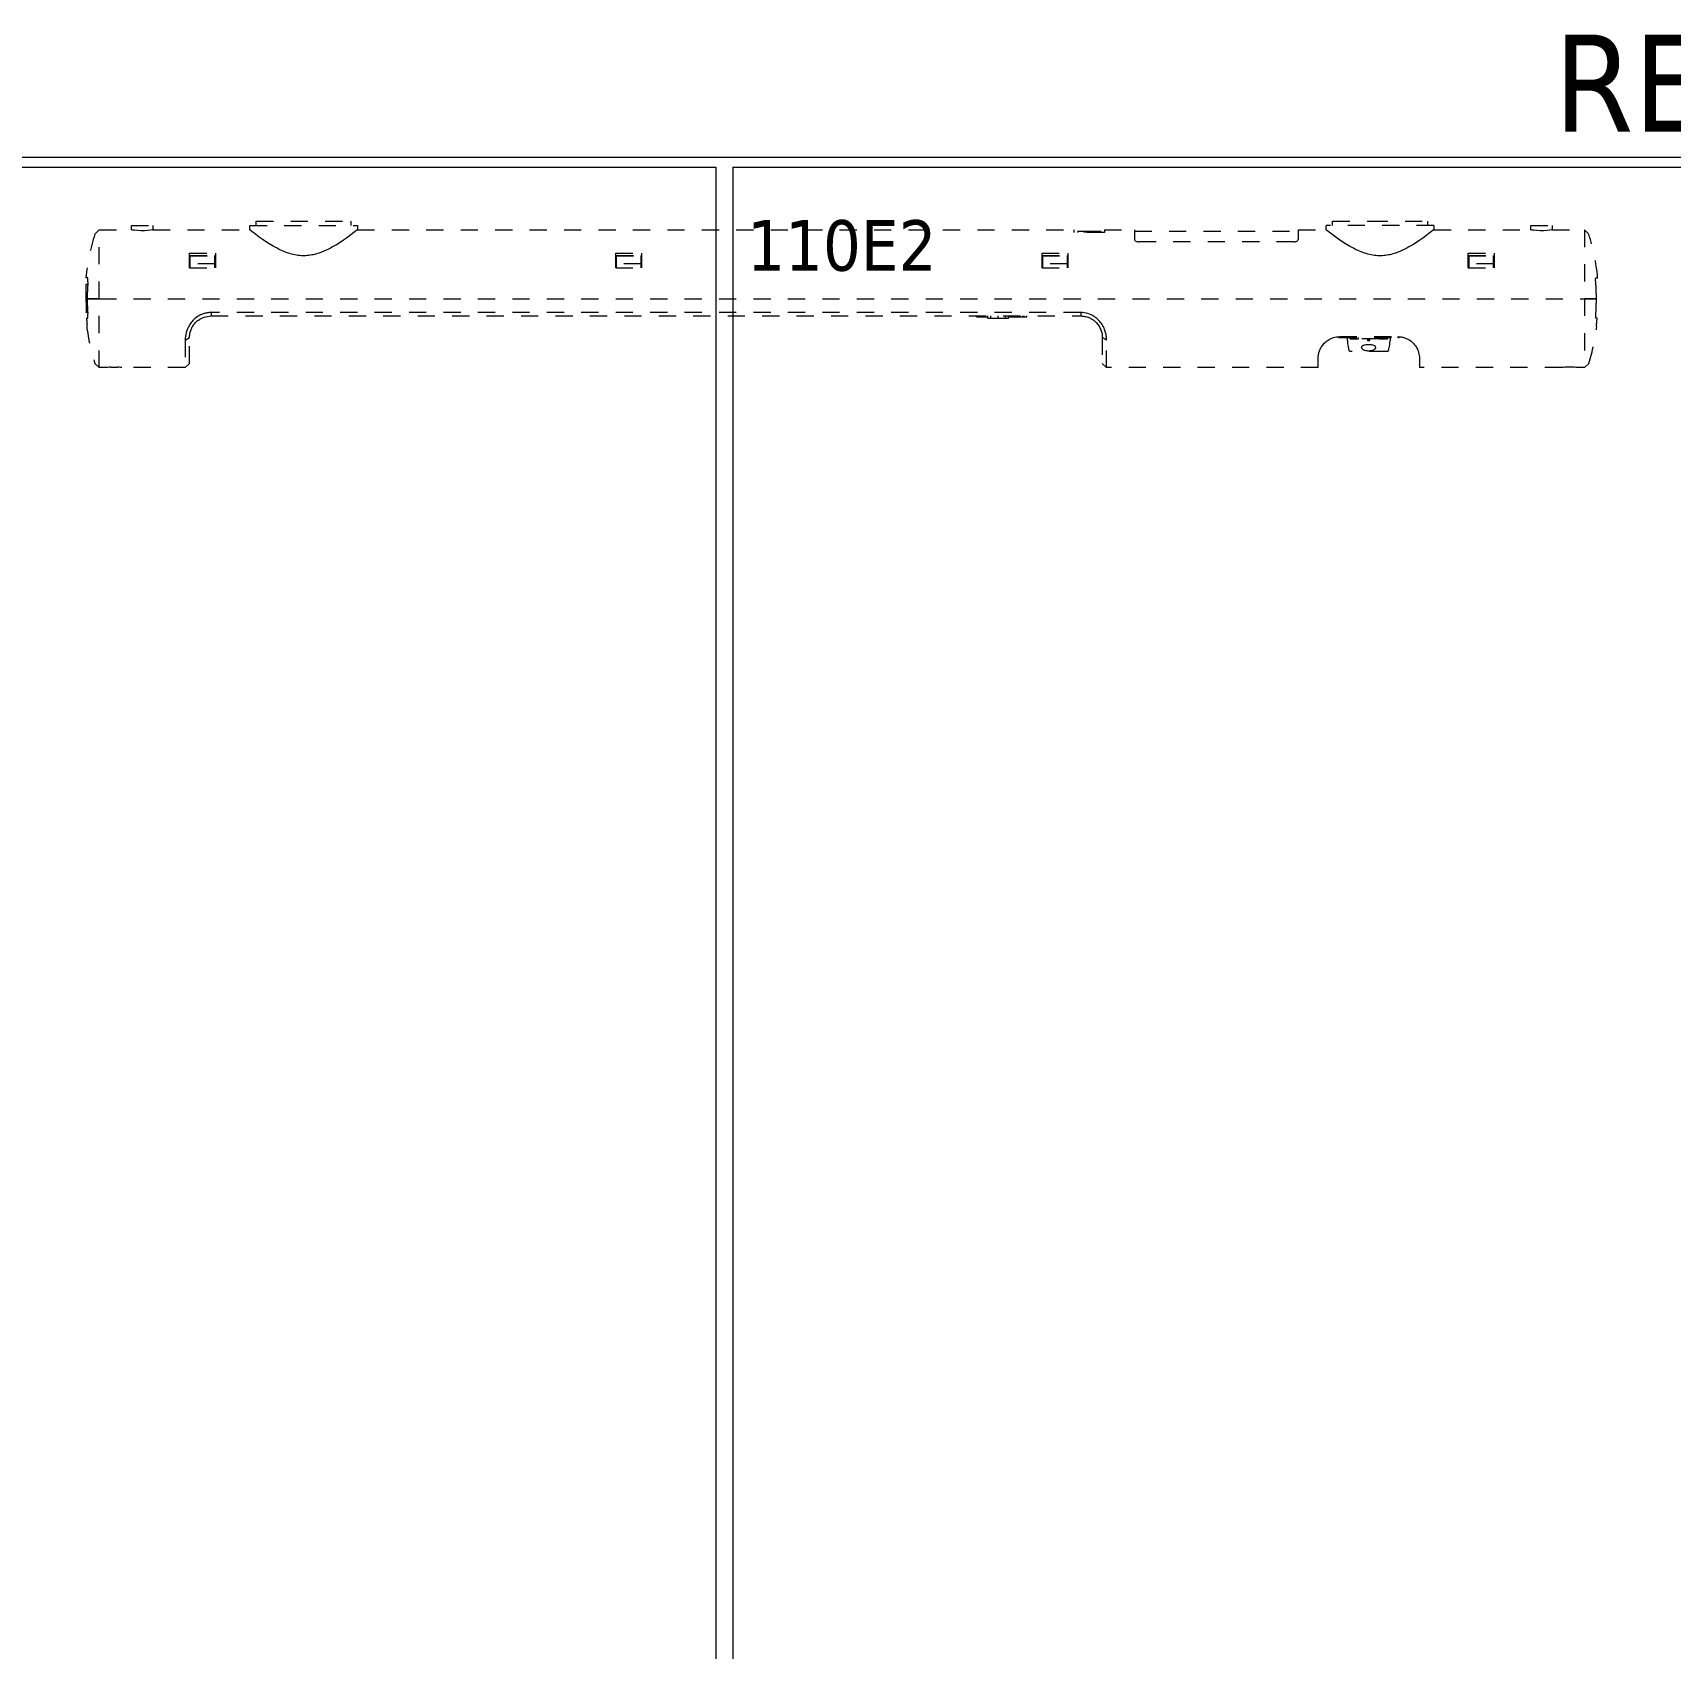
# Model space of a CAD drawing. Header units: millimetres. Extents: x 0 to 4000, y 0 to 2720.
# Drawn here: x 2289.1 to 2669.4, y 1814 to 2189.3 of the extents above; entities that cross this region are included whole.
import ezdxf
from ezdxf.enums import TextEntityAlignment as Align

# ---------------------------------------------------------------- set-up
doc = ezdxf.new("R2010")
doc.units = ezdxf.units.MM
doc.linetypes.add('EPL_DASH', pattern=[1, 0.5, -0.5])
for name, color, linetype, lineweight in [('EPLAN400', 5, 'Continuous', 5), ('EPLAN490', 5, 'Continuous', 0), ('EPLAN500', 7, 'Continuous', 5), ('EPLAN501', 7, 'Continuous', 5), ('EPLAN503', 7, 'Continuous', 5), ('EPLAN504', 7, 'Continuous', 5), ('KASTEN', 1, 'Continuous', 0), ('KASTEN DETAIL', 7, 'Continuous', 0), ('KASTMACRO-DETAIL', 1, 'Continuous', 0)]:
    doc.layers.add(name, color=color, linetype=linetype, lineweight=lineweight)
doc.styles.add('Tahoma', font='')
doc.styles.get('Tahoma').set_extended_font_data('Tahoma')

# ---------------------------------------------------------------- blocks, each defined once
blk = doc.blocks.new('EPLSYM_LibrarySPECIAL_Symbol12_Variant0_Placement8_21')
at = {"layer": 'EPLAN490', "color": 5, "style": 'Tahoma'}
blk.add_attdef('17_20010', text='', height=11.74, dxfattribs=at).set_placement((0, 3.75), align=Align.BOTTOM_CENTER)
blk = doc.blocks.new('EPLSYM_LibrarySPECIAL_Symbol11_Variant0_Placement8_6')
at = {"layer": 'EPLAN400', "color": 5, "style": 'Tahoma'}
blk.add_attdef('17_20010', text='', height=22.57, dxfattribs=at).set_placement((-1.5, -0.5), align=Align.BOTTOM_CENTER)
at = {"layer": 'EPLAN500', "color": 7, "style": 'Tahoma'}
blk.add_attdef('17_20027', text='', height=1.63, dxfattribs=at).set_placement((-1.5, -40.7), align=Align.BOTTOM_CENTER)
at = {"layer": 'EPLAN501', "color": 7, "style": 'Tahoma'}
blk.add_attdef('17_20011', text='', height=1.63, dxfattribs=at).set_placement((-1.5, -46.1), align=Align.BOTTOM_CENTER)
at = {"layer": 'EPLAN503', "color": 7, "style": 'Tahoma'}
blk.add_attdef('17_20024', text='', height=1.63, dxfattribs=at).set_placement((-1.5, -48.8), align=Align.BOTTOM_CENTER)
at = {"layer": 'EPLAN504', "color": 7, "style": 'Tahoma'}
blk.add_attdef('17_20901[1]', text='', height=1.63, dxfattribs=at).set_placement((-1.5, -43.4), align=Align.BOTTOM_CENTER)

msp = doc.modelspace()

# ---------------------------------------------------------------- linework, layer by layer
at = {"layer": 'KASTEN', "linetype": 'Continuous', "ltscale": 4}
for p, q in [((2451.75, 2137.21), (2451.75, 2158.09)), ((2451.75, 2158), (3047.25, 2158)), ((2451.75, 2134.81), (2451.75, 2137.21)), ((2451.75, 762.5), (2451.75, 2134.81))]:
    msp.add_line(p, q, dxfattribs=at)
at = {"layer": 'KASTEN', "color": 1, "linetype": 'Continuous'}
msp.add_lwpolyline([(2447.75, 762.5), (1852.25, 762.5), (1852.25, 2158), (2447.75, 2158)], close=True, dxfattribs=at)
at = {"layer": 'KASTEN DETAIL', "linetype": 'Continuous', "lineweight": 0, "ltscale": 4}
msp.add_lwpolyline([(1849.75, 760.25), (3049.75, 760.25), (3049.75, 2160.25), (1849.75, 2160.25)], close=True, dxfattribs=at)
at = {"layer": 'KASTMACRO-DETAIL', "linetype": 'EPL_DASH', "ltscale": 8}
for p, q in [((2341, 2144.47), (2341, 2145.47)), ((2341, 2145.47), (2363, 2145.47)), ((2363, 2145.47), (2363, 2144.47)), ((2591, 2144.47), (2591, 2145.47)), ((2591, 2145.47), (2599.82, 2145.47)), ((2599.82, 2145.47), (2613, 2145.47)), ((2613, 2145.47), (2613, 2144.47)), ((2303.5, 2142.47), (2304.5, 2143.47)), ((2304.5, 2143.47), (2312.03, 2143.47)), ((2304.5, 2127.47), (2304.5, 2143.47)), ((2312, 2143.47), (2312, 2144.47)), ((2312, 2144.47), (2317, 2144.47)), ((2317, 2144.47), (2317, 2143.47)), ((2317, 2143.47), (2339.5, 2143.47)), ((2339.5, 2143.47), (2339.5, 2144.47)), ((2339.5, 2144.47), (2364.5, 2144.47)), ((2364.5, 2144.47), (2364.5, 2143.47)), ((2364.5, 2143.47), (2531, 2143.47)), ((2531, 2142.87), (2531, 2143.47)), ((2538, 2142.87), (2531, 2142.87)), ((2533.13, 2143.07), (2531.77, 2143.07)), ((2531.77, 2143.07), (2531.77, 2142.87)), ((2533.34, 2143.07), (2533.13, 2143.07)), ((2533.62, 2143.07), (2533.34, 2143.07)), ((2533.34, 2143.07), (2533.34, 2142.87)), ((2533.39, 2142.87), (2533.39, 2143.07)), ((2533.4, 2143.07), (2533.4, 2142.87)), ((2533.47, 2143.07), (2533.47, 2142.87)), ((2533.48, 2143.07), (2533.48, 2142.87)), ((2533.9, 2143.07), (2533.62, 2143.07)), ((2533.62, 2143.07), (2533.62, 2142.87)), ((2534.31, 2143.07), (2533.9, 2143.07)), ((2533.9, 2143.07), (2533.9, 2142.87)), ((2535.07, 2143.07), (2534.31, 2143.07)), ((2534.31, 2143.07), (2534.31, 2142.87)), ((2535.78, 2143.07), (2535.07, 2143.07)), ((2535.07, 2143.07), (2535.07, 2142.87)), ((2536.17, 2143.07), (2535.78, 2143.07)), ((2535.78, 2143.07), (2535.78, 2142.87)), ((2535.92, 2142.87), (2535.92, 2143.07)), ((2536.03, 2143.07), (2536.03, 2142.87)), ((2537.23, 2143.07), (2536.17, 2143.07)), ((2536.93, 2143.07), (2536.93, 2142.87)), ((2538, 2143.47), (2545, 2143.47)), ((2538, 2143.47), (2538, 2142.87)), ((2545, 2143.47), (2545, 2141.25)), ((2545, 2143.17), (2583, 2143.17)), ((2583, 2143.47), (2589.5, 2143.47)), ((2583, 2143.47), (2583, 2141.25)), ((2589.5, 2143.47), (2589.5, 2144.47)), ((2614.5, 2144.47), (2589.5, 2144.47)), ((2614.5, 2144.47), (2614.5, 2143.47)), ((2614.5, 2143.47), (2637.03, 2143.47)), ((2637, 2143.47), (2637, 2144.47)), ((2637, 2144.47), (2642, 2144.47)), ((2642, 2144.47), (2642, 2143.47)), ((2642, 2143.47), (2649.5, 2143.47)), ((2649.5, 2143.47), (2650.5, 2142.47)), ((2649.5, 2143.47), (2649.5, 2127.47)), ((2325.5, 2138.05), (2331.5, 2138.05)), ((2325.5, 2134.68), (2325.5, 2138.05)), ((2325.6, 2137.52), (2331.4, 2137.52)), ((2325.6, 2137.52), (2325.6, 2137.41)), ((2331.4, 2137.41), (2331.4, 2137.52)), ((2331.5, 2138.05), (2331.5, 2134.68)), ((2424.5, 2134.68), (2424.5, 2138.05)), ((2424.5, 2138.05), (2430.5, 2138.05)), ((2424.6, 2137.52), (2430.4, 2137.52)), ((2424.6, 2137.52), (2424.6, 2137.41)), ((2430.4, 2137.41), (2430.4, 2137.52)), ((2430.5, 2138.05), (2430.5, 2134.68)), ((2523.5, 2134.68), (2523.5, 2138.05)), ((2523.5, 2138.05), (2529.5, 2138.05)), ((2523.6, 2137.52), (2529.4, 2137.52)), ((2523.6, 2137.52), (2523.6, 2137.41)), ((2529.4, 2137.41), (2529.4, 2137.52)), ((2529.5, 2138.05), (2529.5, 2134.68)), ((2582, 2140.72), (2546, 2140.72)), ((2622.5, 2134.68), (2622.5, 2138.05)), ((2622.5, 2138.05), (2628.5, 2138.05)), ((2622.6, 2137.52), (2628.4, 2137.52)), ((2622.6, 2137.52), (2622.6, 2137.41)), ((2628.4, 2137.41), (2628.4, 2137.52)), ((2628.5, 2138.05), (2628.5, 2134.68)), ((2325.6, 2135.23), (2325.5, 2135.23)), ((2325.5, 2134.68), (2331.5, 2134.68)), ((2325.6, 2137.41), (2325.6, 2135.56)), ((2325.6, 2137.41), (2331.4, 2137.41)), ((2325.6, 2135.56), (2325.6, 2134.68)), ((2331.4, 2135.56), (2325.6, 2135.56)), ((2331.4, 2135.56), (2331.4, 2137.41)), ((2331.4, 2134.68), (2331.4, 2135.56)), ((2331.5, 2135.23), (2331.4, 2135.23)), ((2424.6, 2135.23), (2424.5, 2135.23)), ((2424.5, 2134.68), (2430.5, 2134.68)), ((2424.6, 2137.41), (2424.6, 2135.56)), ((2424.6, 2137.41), (2430.4, 2137.41)), ((2424.6, 2135.56), (2424.6, 2134.68)), ((2430.4, 2135.56), (2424.6, 2135.56)), ((2430.4, 2135.56), (2430.4, 2137.41)), ((2430.4, 2134.68), (2430.4, 2135.56)), ((2430.5, 2135.23), (2430.4, 2135.23)), ((2523.6, 2135.23), (2523.5, 2135.23)), ((2523.5, 2134.68), (2529.5, 2134.68)), ((2523.6, 2137.41), (2523.6, 2135.56)), ((2523.6, 2137.41), (2529.4, 2137.41)), ((2523.6, 2135.56), (2523.6, 2134.68)), ((2529.4, 2135.56), (2523.6, 2135.56)), ((2529.4, 2135.56), (2529.4, 2137.41)), ((2529.4, 2134.68), (2529.4, 2135.56)), ((2529.5, 2135.23), (2529.4, 2135.23)), ((2622.6, 2135.23), (2622.5, 2135.23)), ((2622.5, 2134.68), (2628.5, 2134.68)), ((2622.6, 2137.41), (2622.6, 2135.56)), ((2622.6, 2137.41), (2628.4, 2137.41)), ((2622.6, 2135.56), (2622.6, 2134.68)), ((2628.4, 2135.56), (2622.6, 2135.56)), ((2628.4, 2135.56), (2628.4, 2137.41)), ((2628.4, 2134.68), (2628.4, 2135.56)), ((2628.5, 2135.23), (2628.4, 2135.23)), ((2301.4, 2130.75), (2301.6, 2130.87)), ((2301.4, 2130.75), (2301.4, 2124.38)), ((2301.84, 2132.37), (2301.44, 2132.37)), ((2301.6, 2130.87), (2301.86, 2130.87)), ((2301.6, 2124.27), (2301.6, 2130.87)), ((2652.16, 2132.37), (2652.56, 2132.37)), ((2303.5, 2127.47), (2301.74, 2127.47)), ((2301.74, 2127.47), (2303.5, 2127.47)), ((2304.5, 2127.47), (2303.5, 2127.47)), ((2303.5, 2127.47), (2304.5, 2127.47)), ((2304.5, 2111.47), (2304.5, 2127.47)), ((2304.5, 2127.47), (2649.5, 2127.47)), ((2649.5, 2127.47), (2649.5, 2111.47)), ((2650.5, 2127.47), (2649.5, 2127.47)), ((2649.5, 2127.47), (2650.5, 2127.47)), ((2652.26, 2127.47), (2650.5, 2127.47)), ((2650.5, 2127.47), (2652.26, 2127.47)), ((2301.6, 2124.27), (2301.4, 2124.38)), ((2301.55, 2122.97), (2301.81, 2122.97)), ((2301.84, 2124.27), (2301.6, 2124.27)), ((2532.5, 2124.27), (2330.5, 2124.27)), ((2330.5, 2124.27), (2330.5, 2123.47)), ((2330.5, 2123.47), (2532.5, 2123.47)), ((2508.28, 2123.26), (2508.28, 2123.47)), ((2508.28, 2123.26), (2510.92, 2123.26)), ((2510.92, 2122.92), (2510.92, 2123.47)), ((2511.62, 2122.92), (2510.92, 2122.92)), ((2511.62, 2122.92), (2511.62, 2123.47)), ((2513.31, 2122.92), (2511.62, 2122.92)), ((2513.31, 2122.92), (2513.31, 2123.47)), ((2515.01, 2122.92), (2513.31, 2122.92)), ((2515.01, 2122.92), (2515.01, 2123.47)), ((2515.71, 2122.92), (2515.01, 2122.92)), ((2515.71, 2122.92), (2515.71, 2123.47)), ((2515.71, 2123.26), (2516.36, 2123.26)), ((2515.72, 2122.92), (2515.72, 2123.26)), ((2515.73, 2122.92), (2515.73, 2123.26)), ((2516.36, 2123.26), (2516.63, 2123.26)), ((2516.63, 2123.26), (2516.63, 2123.47)), ((2516.63, 2123.26), (2517.26, 2123.26)), ((2517.26, 2123.26), (2517.26, 2123.47)), ((2517.26, 2123.26), (2517.54, 2123.26)), ((2517.54, 2123.26), (2517.54, 2123.47)), ((2517.54, 2123.26), (2518.16, 2123.26)), ((2518.16, 2123.26), (2518.16, 2123.47)), ((2518.16, 2123.26), (2518.43, 2123.26)), ((2518.43, 2123.26), (2518.43, 2123.47)), ((2518.43, 2123.26), (2519.05, 2123.26)), ((2519.05, 2123.26), (2519.05, 2123.47)), ((2519.05, 2123.26), (2519.33, 2123.26)), ((2519.33, 2123.26), (2519.33, 2123.47)), ((2519.33, 2123.26), (2519.95, 2123.26)), ((2519.95, 2123.26), (2519.95, 2123.47)), ((2532.5, 2124.27), (2532.5, 2123.47)), ((2652.45, 2122.97), (2652.19, 2122.97)), ((2301.61, 2121.07), (2301.72, 2121.07)), ((2324.5, 2117.87), (2325.5, 2118.47)), ((2325.5, 2112.47), (2325.5, 2118.47)), ((2538.5, 2117.87), (2537.5, 2118.47)), ((2537.5, 2118.47), (2537.5, 2112.47)), ((2592.65, 2118.67), (2606.15, 2118.67)), ((2592.66, 2118.47), (2592.66, 2118.67)), ((2592.66, 2118.47), (2606.14, 2118.47)), ((2594.45, 2117.74), (2594.45, 2118.47)), ((2604.35, 2118.47), (2604.35, 2117.72)), ((2606.14, 2118.67), (2606.14, 2118.47)), ((2652.39, 2121.07), (2652.28, 2121.07)), ((2324.5, 2117.87), (2324.5, 2111.47)), ((2538.5, 2111.47), (2538.5, 2117.87)), ((2603.51, 2115.2), (2595.29, 2115.2)), ((2595.39, 2118.13), (2596.99, 2118.13)), ((2601.81, 2118.13), (2596.99, 2118.13)), ((2599.13, 2118.13), (2599.13, 2117.81)), ((2599.62, 2117.94), (2599.13, 2117.94)), ((2599.13, 2117.81), (2599.62, 2117.81)), ((2599.62, 2117.81), (2599.62, 2118.13)), ((2601.81, 2118.13), (2603.41, 2118.13)), ((2304.5, 2111.47), (2303.5, 2112.47)), ((2306.25, 2111.47), (2304.5, 2111.47)), ((2306.25, 2111.47), (2306.25, 2111.48)), ((2307.25, 2111.56), (2308.75, 2111.56)), ((2309.75, 2111.48), (2309.75, 2111.47)), ((2324.5, 2111.47), (2309.75, 2111.47)), ((2325.5, 2112.47), (2324.5, 2111.47)), ((2538.5, 2111.47), (2537.5, 2112.47)), ((2587.65, 2111.47), (2538.5, 2111.47)), ((2587.65, 2111.47), (2587.65, 2113.67)), ((2611.15, 2113.67), (2611.15, 2111.47)), ((2644.25, 2111.47), (2611.15, 2111.47)), ((2644.25, 2111.48), (2644.25, 2111.47)), ((2646.75, 2111.56), (2645.25, 2111.56)), ((2647.75, 2111.47), (2647.75, 2111.48)), ((2649.5, 2111.47), (2647.75, 2111.47)), ((2650.5, 2112.47), (2649.5, 2111.47))]:
    msp.add_line(p, q, dxfattribs=at)
for points in [[(2317, 2143.47), (2316.86, 2143.45), (2316.46, 2143.39), (2315.84, 2143.33), (2315.06, 2143.28), (2314.64, 2143.27), (2314.22, 2143.27), (2313.43, 2143.31), (2312.75, 2143.37), (2312.26, 2143.43), (2312.02, 2143.46), (2312.03, 2143.46)], [(2364.5, 2143.47), (2364.37, 2143.37), (2363.98, 2143.07), (2363.37, 2142.6), (2362.57, 2142.01), (2361.94, 2141.55), (2361.24, 2141.07), (2360.46, 2140.55), (2359.61, 2140.02), (2358.72, 2139.5), (2358.25, 2139.25), (2357.77, 2139), (2357.26, 2138.75), (2356.73, 2138.52), (2356.19, 2138.3), (2355.63, 2138.09), (2354.96, 2137.88), (2354.62, 2137.79), (2354.28, 2137.71), (2353.93, 2137.64), (2353.57, 2137.58), (2353.22, 2137.53), (2352.86, 2137.49), (2352.5, 2137.47), (2352.14, 2137.46), (2351.77, 2137.46), (2351.41, 2137.47), (2351.05, 2137.5), (2350.69, 2137.54), (2350.33, 2137.59), (2349.98, 2137.66), (2349.57, 2137.75), (2349.16, 2137.85), (2348.77, 2137.96), (2348.38, 2138.09), (2347.98, 2138.23), (2347.6, 2138.38), (2346.84, 2138.71), (2346.34, 2138.95), (2345.85, 2139.2), (2345.37, 2139.45), (2344.91, 2139.72), (2344, 2140.26), (2343.17, 2140.8), (2342.4, 2141.32), (2341.71, 2141.8), (2340.54, 2142.67), (2339.97, 2143.1), (2339.61, 2143.38), (2339.51, 2143.46)], [(2614.5, 2143.47), (2614.37, 2143.37), (2613.98, 2143.07), (2613.37, 2142.6), (2612.57, 2142.01), (2611.94, 2141.55), (2611.24, 2141.07), (2610.46, 2140.55), (2609.61, 2140.02), (2608.72, 2139.5), (2608.25, 2139.25), (2607.77, 2139), (2607.26, 2138.75), (2606.73, 2138.52), (2606.19, 2138.3), (2605.63, 2138.09), (2604.96, 2137.88), (2604.62, 2137.79), (2604.28, 2137.71), (2603.93, 2137.64), (2603.57, 2137.58), (2603.22, 2137.53), (2602.86, 2137.49), (2602.5, 2137.47), (2602.14, 2137.46), (2601.77, 2137.46), (2601.41, 2137.47), (2601.05, 2137.5), (2600.69, 2137.54), (2600.33, 2137.59), (2599.98, 2137.66), (2599.57, 2137.75), (2599.16, 2137.85), (2598.77, 2137.96), (2598.38, 2138.09), (2597.98, 2138.23), (2597.6, 2138.38), (2596.84, 2138.71), (2596.34, 2138.95), (2595.85, 2139.2), (2595.37, 2139.45), (2594.91, 2139.72), (2594, 2140.26), (2593.17, 2140.8), (2592.4, 2141.32), (2591.71, 2141.8), (2590.54, 2142.67), (2589.97, 2143.1), (2589.61, 2143.38), (2589.51, 2143.46)], [(2642, 2143.47), (2641.86, 2143.45), (2641.46, 2143.39), (2640.84, 2143.33), (2640.06, 2143.28), (2639.64, 2143.27), (2639.22, 2143.27), (2638.43, 2143.31), (2637.75, 2143.37), (2637.26, 2143.43), (2637.02, 2143.46), (2637.03, 2143.46)], [(2545, 2141.25), (2545.02, 2141.15), (2545.08, 2141.05), (2545.17, 2140.96), (2545.29, 2140.88), (2545.44, 2140.81), (2545.62, 2140.76), (2545.8, 2140.73), (2546, 2140.72)], [(2582, 2140.72), (2582.2, 2140.73), (2582.38, 2140.76), (2582.56, 2140.81), (2582.71, 2140.88), (2582.83, 2140.96), (2582.92, 2141.05), (2582.98, 2141.15), (2583, 2141.25)], [(2301.89, 2131.37), (2301.91, 2131.75), (2301.91, 2132.07), (2301.89, 2132.29), (2301.87, 2132.35), (2301.84, 2132.37)], [(2652.11, 2131.37), (2652.09, 2131.75), (2652.09, 2132.07), (2652.11, 2132.29), (2652.13, 2132.35), (2652.16, 2132.37)], [(2301.81, 2122.97), (2301.83, 2122.99), (2301.85, 2123.04), (2301.88, 2123.26), (2301.88, 2123.58), (2301.86, 2123.97)], [(2330.5, 2124.27), (2330.27, 2124.26), (2330.05, 2124.25), (2329.83, 2124.23), (2329.6, 2124.2), (2329.38, 2124.16), (2329.16, 2124.11), (2328.94, 2124.05), (2328.73, 2123.98), (2328.51, 2123.9), (2328.29, 2123.82), (2328.08, 2123.72), (2327.8, 2123.58), (2327.52, 2123.42), (2327.26, 2123.25), (2327, 2123.06), (2326.75, 2122.87), (2326.52, 2122.66), (2326.3, 2122.44), (2326.09, 2122.21), (2325.89, 2121.97), (2325.71, 2121.72), (2325.54, 2121.47), (2325.39, 2121.21), (2325.24, 2120.93), (2325.1, 2120.65), (2324.98, 2120.37), (2324.88, 2120.09), (2324.74, 2119.64), (2324.63, 2119.2), (2324.56, 2118.75), (2324.51, 2118.31), (2324.5, 2117.87)], [(2325.5, 2118.47), (2325.5, 2118.67), (2325.52, 2118.87), (2325.54, 2119.08), (2325.57, 2119.28), (2325.61, 2119.49), (2325.65, 2119.7), (2325.71, 2119.9), (2325.78, 2120.11), (2325.85, 2120.32), (2325.94, 2120.52), (2326.04, 2120.72), (2326.14, 2120.92), (2326.26, 2121.12), (2326.39, 2121.31), (2326.52, 2121.5), (2326.67, 2121.68), (2326.82, 2121.86), (2327.05, 2122.08), (2327.3, 2122.31), (2327.57, 2122.52), (2327.86, 2122.71), (2328.18, 2122.89), (2328.51, 2123.06), (2328.87, 2123.2), (2329.26, 2123.31), (2329.65, 2123.39), (2330.07, 2123.45), (2330.5, 2123.47)], [(2538.5, 2117.87), (2538.5, 2118.09), (2538.49, 2118.31), (2538.47, 2118.53), (2538.44, 2118.75), (2538.41, 2118.97), (2538.37, 2119.2), (2538.32, 2119.42), (2538.26, 2119.64), (2538.2, 2119.86), (2538.12, 2120.08), (2538.02, 2120.37), (2537.9, 2120.65), (2537.76, 2120.93), (2537.62, 2121.2), (2537.46, 2121.46), (2537.29, 2121.71), (2537.11, 2121.96), (2536.92, 2122.2), (2536.71, 2122.43), (2536.49, 2122.65), (2536.25, 2122.86), (2536.01, 2123.06), (2535.75, 2123.24), (2535.49, 2123.41), (2535.21, 2123.57), (2534.93, 2123.72), (2534.53, 2123.89), (2534.14, 2124.02), (2533.73, 2124.13), (2533.33, 2124.21), (2532.92, 2124.25), (2532.5, 2124.27)], [(2532.5, 2123.47), (2532.73, 2123.46), (2532.95, 2123.45), (2533.17, 2123.42), (2533.39, 2123.39), (2533.6, 2123.35), (2533.8, 2123.29), (2534, 2123.24), (2534.2, 2123.17), (2534.39, 2123.1), (2534.57, 2123.02), (2534.75, 2122.93), (2534.92, 2122.84), (2535.09, 2122.75), (2535.24, 2122.65), (2535.4, 2122.54), (2535.54, 2122.43), (2535.68, 2122.32), (2535.82, 2122.21), (2535.94, 2122.09), (2536.07, 2121.97), (2536.18, 2121.85), (2536.47, 2121.51), (2536.72, 2121.16), (2536.93, 2120.79), (2537.11, 2120.41), (2537.25, 2120.02), (2537.36, 2119.63), (2537.44, 2119.24), (2537.49, 2118.85), (2537.5, 2118.47)], [(2652.19, 2122.97), (2652.17, 2122.99), (2652.15, 2123.04), (2652.12, 2123.26), (2652.12, 2123.58), (2652.14, 2123.97)], [(2301.72, 2121.07), (2301.73, 2121.11), (2301.73, 2121.21), (2301.7, 2121.57)], [(2587.65, 2113.67), (2587.65, 2113.81), (2587.66, 2113.96), (2587.67, 2114.11), (2587.69, 2114.27), (2587.71, 2114.44), (2587.74, 2114.61), (2587.78, 2114.79), (2587.82, 2114.97), (2587.88, 2115.15), (2587.94, 2115.34), (2588.01, 2115.53), (2588.09, 2115.73), (2588.19, 2115.93), (2588.3, 2116.12), (2588.41, 2116.32), (2588.54, 2116.52), (2588.7, 2116.73), (2588.87, 2116.94), (2589.05, 2117.14), (2589.26, 2117.34), (2589.47, 2117.53), (2589.7, 2117.71), (2589.95, 2117.87), (2590.21, 2118.03), (2590.52, 2118.19), (2590.85, 2118.33), (2591.19, 2118.45), (2591.54, 2118.54), (2591.9, 2118.61), (2592.27, 2118.65), (2592.65, 2118.67)], [(2596.99, 2118.13), (2596.99, 2118.13), (2596.99, 2118.14), (2596.98, 2118.19), (2596.98, 2118.27), (2596.98, 2118.38), (2596.98, 2118.47)], [(2601.81, 2118.13), (2601.81, 2118.13), (2601.81, 2118.14), (2601.82, 2118.19), (2601.82, 2118.27), (2601.82, 2118.38), (2601.82, 2118.47)], [(2606.15, 2118.67), (2606.35, 2118.66), (2606.56, 2118.65), (2606.76, 2118.63), (2606.95, 2118.6), (2607.15, 2118.57), (2607.34, 2118.52), (2607.53, 2118.47), (2607.72, 2118.42), (2607.9, 2118.35), (2608.08, 2118.28), (2608.25, 2118.2), (2608.43, 2118.12), (2608.59, 2118.03), (2608.94, 2117.82), (2609.25, 2117.59), (2609.55, 2117.34), (2609.81, 2117.07), (2610.05, 2116.8), (2610.26, 2116.52), (2610.39, 2116.32), (2610.51, 2116.12), (2610.71, 2115.73), (2610.86, 2115.34), (2610.98, 2114.97), (2611.06, 2114.61), (2611.11, 2114.27), (2611.14, 2113.96), (2611.15, 2113.67)], [(2652.28, 2121.07), (2652.27, 2121.11), (2652.27, 2121.21), (2652.3, 2121.57)], [(2594.45, 2117.74), (2594.45, 2117.65), (2594.46, 2117.53), (2594.46, 2117.37), (2594.48, 2117.18), (2594.55, 2116.73), (2594.8, 2115.55)], [(2595.29, 2115.2), (2595.22, 2115.2), (2595.13, 2115.22), (2595.04, 2115.25), (2594.92, 2115.33), (2594.87, 2115.38), (2594.83, 2115.44), (2594.8, 2115.55)], [(2595.39, 2118.13), (2595.38, 2118.13), (2595.33, 2118.13), (2595.28, 2118.14), (2595.25, 2118.14), (2595.22, 2118.14), (2595.2, 2118.14)], [(2599.36, 2116.8), (2599.02, 2116.79), (2598.69, 2116.76), (2598.39, 2116.7), (2598.14, 2116.63), (2598.03, 2116.58), (2597.94, 2116.53), (2597.87, 2116.47), (2597.81, 2116.42), (2597.76, 2116.36), (2597.73, 2116.29), (2597.72, 2116.23), (2597.71, 2116.16)], [(2597.71, 2116.16), (2597.72, 2116.09), (2597.73, 2116.03), (2597.76, 2115.96), (2597.81, 2115.89), (2597.87, 2115.82), (2597.94, 2115.76), (2598.03, 2115.7), (2598.14, 2115.64), (2598.26, 2115.58), (2598.39, 2115.54), (2598.69, 2115.46), (2599.02, 2115.42), (2599.19, 2115.41), (2599.36, 2115.4)], [(2601.01, 2116.14), (2600.99, 2116.28), (2600.96, 2116.34), (2600.92, 2116.4), (2600.86, 2116.46), (2600.79, 2116.52), (2600.7, 2116.57), (2600.59, 2116.62), (2600.34, 2116.7), (2600.04, 2116.76), (2599.7, 2116.79), (2599.53, 2116.8), (2599.36, 2116.8)], [(2599.36, 2115.4), (2599.69, 2115.42), (2600.01, 2115.46), (2600.3, 2115.53), (2600.56, 2115.63), (2600.66, 2115.69), (2600.75, 2115.75), (2600.83, 2115.81), (2600.89, 2115.88), (2600.94, 2115.94), (2600.98, 2116.01), (2601, 2116.08), (2601.01, 2116.14)], [(2603.59, 2118.14), (2603.58, 2118.14), (2603.55, 2118.14), (2603.53, 2118.14), (2603.5, 2118.13), (2603.45, 2118.13), (2603.39, 2118.13)], [(2604.01, 2115.55), (2603.96, 2115.42), (2603.92, 2115.37), (2603.88, 2115.33), (2603.78, 2115.26), (2603.72, 2115.23), (2603.65, 2115.21), (2603.51, 2115.2)], [(2604.01, 2115.55), (2604.2, 2116.48), (2604.27, 2116.85), (2604.3, 2117.15), (2604.31, 2117.35), (2604.35, 2117.72)], [(2307.25, 2111.56), (2306.87, 2111.55), (2306.54, 2111.53), (2306.33, 2111.51), (2306.25, 2111.48)], [(2309.75, 2111.48), (2309.67, 2111.51), (2309.46, 2111.53), (2309.13, 2111.55), (2308.75, 2111.56)], [(2645.25, 2111.56), (2644.87, 2111.55), (2644.54, 2111.53), (2644.33, 2111.51), (2644.25, 2111.48)], [(2647.75, 2111.48), (2647.67, 2111.51), (2647.46, 2111.53), (2647.13, 2111.55), (2646.75, 2111.56)]]:
    msp.add_lwpolyline(points, dxfattribs=at)
for centre, radius, start, end in [((2351.2, 2127.47), 50, 162.5424, 174.376), ((2602.8, 2127.47), 50, 5.624, 17.4576), ((2351.2, 2127.47), 49.46, 175.4772, 180), ((2602.8, 2127.47), 49.46, 0, 4.5228), ((2351.2, 2127.47), 49.46, 180, 184.0581), ((2602.8, 2127.47), 49.46, 355.9419, 0), ((2351.2, 2127.47), 49.85, 185.1794, 186.7975), ((2602.8, 2127.47), 49.85, 353.2025, 354.8206), ((2351.2, 2127.47), 50, 187.354, 197.4576), ((2592.66, 2119.23), 0.762, 235.5286, 270), ((2595.28, 2118.51), 0.377, 187.1544, 270.002), ((2596.04, 2118.39), 0.699, 174.0197, 201.8687), ((2602.76, 2118.39), 0.699, 338.1285, 5.9857), ((2603.52, 2118.51), 0.377, 270.0006, 352.8407), ((2606.14, 2119.23), 0.762, 270, 304.4712), ((2602.8, 2127.47), 50, 342.5424, 352.646)]:
    msp.add_arc(centre, radius, start, end, dxfattribs=at)

# ---------------------------------------------------------------- block references
ref = msp.add_blockref('EPLSYM_LibrarySPECIAL_Symbol11_Variant0_Placement8_6', (2451.75, 2158))
ref.add_attrib('17_20010', 'RECHTER_DEUR', dxfattribs={"layer": 'EPLAN400', "color": 5, "height": 22.575, "style": 'Tahoma'}).set_placement((2749.5, 2159.5), align=Align.BOTTOM_CENTER)
ref = msp.add_blockref('EPLSYM_LibrarySPECIAL_Symbol12_Variant0_Placement8_21', (2304.5, 2143.47))
ref.add_attrib('17_20010', '110E2', dxfattribs={"layer": 'EPLAN490', "color": 5, "height": 11.739, "style": 'Tahoma'}).set_placement((2477, 2130.47), align=Align.BOTTOM_CENTER)

doc.saveas('drawing.dxf')
